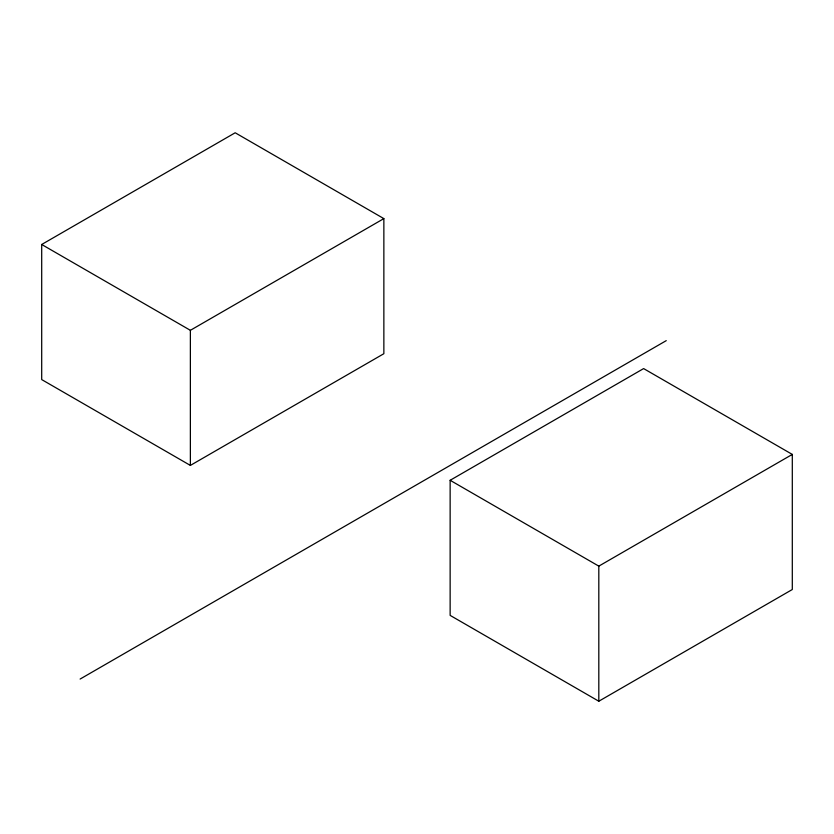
<?xml version="1.0" encoding="UTF-8"?>
<svg xmlns="http://www.w3.org/2000/svg" width="834" height="834" viewBox="0 0 834 834"><rect width="100%" height="100%" fill="white"/><g stroke="black" fill="none" stroke-linecap="round" stroke-linejoin="round"><path stroke-width="1.25" d="M41.7 244.487L235.188 132.773L383.859 218.612L383.859 353.71L190.371 465.414L41.7 379.585L41.7 244.487L190.371 330.316L383.859 218.612M80.116 679.053L666.251 340.647M450.141 480.29L643.629 368.586L792.3 454.415L792.3 589.513L598.812 701.227L450.141 615.388L450.141 480.29L598.812 566.13L792.3 454.415M598.812 566.13L598.812 701.227M190.371 330.316L190.371 465.414"/></g></svg>
